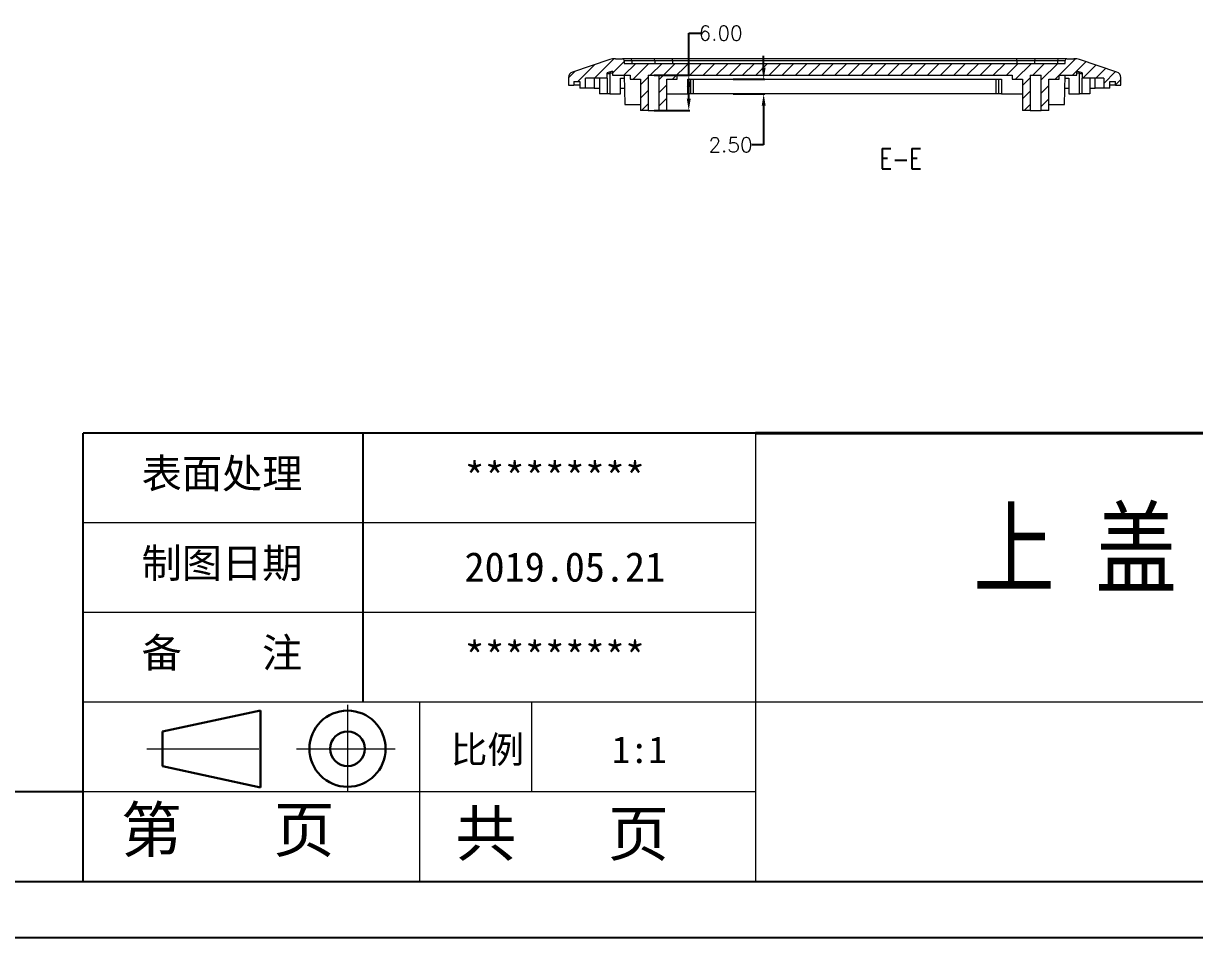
# Model space of a CAD drawing. Header units: inches. Extents: x 1153 to 4131, y 573 to 1071.
# Drawn here: x 2130.4 to 2329.7, y 573 to 728.5 of the extents above; entities that cross this region are included whole.
import ezdxf

# ---------------------------------------------------------------- set-up
doc = ezdxf.new("R2010")
doc.units = ezdxf.units.IN
doc.linetypes.add('CENTER2', pattern=[28.575, 19.05, -3.175, 3.175, -3.175])
doc.layers.add('文字', color=81, linetype='Continuous')
for name, color, linetype, lineweight in [('粗实线', 7, 'Continuous', 30), ('细实线', 3, 'Continuous', 9), ('细点划线', 2, 'CENTER2', 9)]:
    doc.layers.add(name, color=color, linetype=linetype, lineweight=lineweight)
doc.styles.add('SLDTEXTSTYLE3', font='TXT', dxfattribs={"width": 0.75, "bigfont": 'bigfont'})
doc.styles.get("Standard").update_dxf_attribs({"font": 'txt', "bigfont": 'gbcbig.shx'})
doc.styles.add('宋体', font='', dxfattribs={"width": 0.8, "height": 3.5})
doc.styles.get('宋体').set_extended_font_data('SimSun')
doc.dimstyles.new('2.5', dxfattribs={"dimtxt": 2.5, "dimasz": 2, "dimexe": 0.18, "dimexo": 0.0625, "dimgap": 0.09, "dimtad": 0, "dimtih": 1, "dimtoh": 1, "dimzin": 0, "dimdsep": 46, "dimtxsty": 'Standard', "dimcen": 2, "dimadec": 0, "dimazin": 0, "dimtfac": 1, "dimtofl": 0, "dimtmove": 0, "dimatfit": 3, "dimfxl": 1, "dimtolj": 1, "dimtzin": 0, "dimarcsym": 0})

# ---------------------------------------------------------------- blocks, each defined once
blk = doc.blocks.new('*D315')
at = {"color": 0, "lineweight": -2}
for p, q in [((2243.6, 719.72), (2243.6, 726.88)), ((2243.6, 726.88), (2245.6, 726.88)), ((2237.7, 719.72), (2243.78, 719.72)), ((2243.6, 715.72), (2243.6, 717.72)), ((2237.7, 713.72), (2243.78, 713.72))]:
    blk.add_line(p, q, dxfattribs=at)
at = {"color": 0}
for points in [[(2243.27, 717.72), (2243.94, 717.72), (2243.6, 719.72)], [(2243.27, 715.72), (2243.94, 715.72), (2243.6, 713.72)]]:
    blk.add_solid(points, dxfattribs=at)
at = {"layer": 'Defpoints', "color": 0}
for p in [(2237.64, 719.72), (2243.6, 719.72), (2237.64, 713.72)]:
    blk.add_point(p, dxfattribs=at)
at = {"color": 0, "insert": (2249.03, 726.88), "char_height": 2.5, "attachment_point": 5}
blk.add_mtext('\\A1;6.00', dxfattribs=at)
blk = doc.blocks.new('*D316')
at = {"color": 0, "lineweight": -2}
for p, q in [((2256.35, 721.02), (2256.35, 723.02)), ((2251.15, 719.02), (2256.53, 719.02)), ((2251.15, 716.52), (2256.53, 716.52)), ((2256.35, 714.52), (2256.35, 707.85)), ((2256.35, 707.85), (2254.35, 707.85))]:
    blk.add_line(p, q, dxfattribs=at)
at = {"color": 0}
for points in [[(2256.02, 721.02), (2256.69, 721.02), (2256.35, 719.02)], [(2256.02, 714.52), (2256.69, 714.52), (2256.35, 716.52)]]:
    blk.add_solid(points, dxfattribs=at)
at = {"layer": 'Defpoints', "color": 0}
for p in [(2251.09, 719.02), (2251.09, 716.52), (2256.35, 716.52)]:
    blk.add_point(p, dxfattribs=at)
at = {"color": 0, "insert": (2250.72, 707.85), "char_height": 2.5, "attachment_point": 5}
blk.add_mtext('\\A1;2.50', dxfattribs=at)

msp = doc.modelspace()

# ---------------------------------------------------------------- hatches: boundary and pattern name
at = {"linetype": 'Continuous', "lineweight": 0}
h = msp.add_hatch(dxfattribs=at)
h.set_pattern_fill('ANSI31', color=4, scale=0.5, style=0)
h.set_pattern_definition([(45, (-16.8163, -12.0028), (-1.122532, 1.122532), [])])
edge = h.paths.add_edge_path(flags=0)
edge.add_line((2225.039, 717.521), (2226.039, 717.521))
edge.add_line((2226.039, 717.521), (2226.039, 719.221))
edge.add_line((2226.039, 719.221), (2229.739, 719.221))
edge.add_line((2229.739, 719.221), (2229.739, 720.112))
edge.add_line((2229.739, 720.112), (2230.639, 720.412))
edge.add_line((2230.639, 720.412), (2230.639, 719.721))
edge.add_line((2230.639, 719.721), (2233.639, 719.721))
edge.add_line((2233.639, 719.721), (2233.639, 719.021))
edge.add_line((2233.639, 719.021), (2235.389, 719.021))
edge.add_line((2235.389, 719.021), (2235.389, 713.721))
edge.add_line((2235.389, 713.721), (2236.689, 713.721))
edge.add_line((2236.689, 713.721), (2236.689, 719.721))
edge.add_line((2236.689, 719.721), (2238.589, 719.721))
edge.add_line((2238.589, 719.721), (2238.589, 713.721))
edge.add_line((2238.589, 713.721), (2239.889, 713.721))
edge.add_line((2239.889, 713.721), (2239.889, 719.021))
edge.add_line((2239.889, 719.021), (2241.639, 719.021))
edge.add_line((2241.639, 719.021), (2241.639, 719.721))
edge.add_line((2241.639, 719.721), (2298.639, 719.721))
edge.add_line((2298.639, 719.721), (2298.639, 719.021))
edge.add_line((2298.639, 719.021), (2300.389, 719.021))
edge.add_line((2300.389, 719.021), (2300.389, 713.721))
edge.add_line((2300.389, 713.721), (2301.689, 713.721))
edge.add_line((2301.689, 713.721), (2301.689, 719.721))
edge.add_line((2301.689, 719.721), (2303.589, 719.721))
edge.add_line((2303.589, 719.721), (2303.589, 713.721))
edge.add_line((2303.589, 713.721), (2304.889, 713.721))
edge.add_line((2304.889, 713.721), (2304.889, 719.021))
edge.add_line((2304.889, 719.021), (2306.639, 719.021))
edge.add_line((2306.639, 719.021), (2306.639, 719.721))
edge.add_line((2306.639, 719.721), (2309.639, 719.721))
edge.add_line((2309.639, 719.721), (2309.639, 720.412))
edge.add_line((2309.639, 720.412), (2310.539, 720.112))
edge.add_line((2310.539, 720.112), (2310.539, 719.221))
edge.add_line((2310.539, 719.221), (2314.239, 719.221))
edge.add_line((2314.239, 719.221), (2314.239, 717.521))
edge.add_line((2314.239, 717.521), (2315.239, 717.521))
edge.add_line((2315.239, 717.521), (2315.239, 718.621))
edge.add_line((2315.239, 718.621), (2316.239, 718.621))
edge.add_line((2316.239, 718.621), (2316.239, 718.021))
edge.add_line((2316.239, 718.021), (2317.139, 718.021))
edge.add_line((2317.139, 718.021), (2317.139, 719.3))
edge.add_arc((2316.139, 719.3), 1, 0, 71.56505)
edge.add_line((2316.455, 720.249), (2310.101, 722.367))
edge.add_arc((2309.152, 719.521), 3, 71.56505, 90)
edge.add_line((2309.152, 722.521), (2307.939, 722.521))
edge.add_arc((2307.939, 722.221), 0.3, 90, 180)
edge.add_line((2307.639, 722.221), (2307.639, 721.721))
edge.add_line((2307.639, 721.721), (2232.639, 721.721))
edge.add_line((2232.639, 721.721), (2232.639, 722.221))
edge.add_arc((2232.339, 722.221), 0.3, 0, 90)
edge.add_line((2232.339, 722.521), (2231.126, 722.521))
edge.add_arc((2231.126, 719.521), 3, 90, 108.43495)
edge.add_line((2230.177, 722.367), (2223.823, 720.249))
edge.add_arc((2224.139, 719.3), 1, 108.43495, 180)
edge.add_line((2223.139, 719.3), (2223.139, 718.021))
edge.add_line((2223.139, 718.021), (2224.039, 718.021))
edge.add_line((2224.039, 718.021), (2224.039, 718.621))
edge.add_line((2224.039, 718.621), (2225.039, 718.621))
edge.add_line((2225.039, 718.621), (2225.039, 717.521))

# ---------------------------------------------------------------- linework, layer by layer
at = {"color": 7, "linetype": 'Continuous', "lineweight": 15}
for p, q in [((2230.177, 722.367), (2223.823, 720.249)), ((2231.126, 722.521), (2232.339, 722.521)), ((2232.639, 722.221), (2232.639, 721.721)), ((2232.639, 721.721), (2307.639, 721.721)), ((2237.595, 722.521), (2233.694, 722.521)), ((2233.906, 722.221), (2233.906, 721.721)), ((2233.906, 722.221), (2237.807, 722.221)), ((2237.807, 722.221), (2237.807, 721.721)), ((2240.865, 722.221), (2240.865, 722.521)), ((2299.413, 722.521), (2240.865, 722.521)), ((2240.865, 722.221), (2240.865, 721.721)), ((2240.865, 722.221), (2299.413, 722.221)), ((2299.413, 722.221), (2299.413, 722.521)), ((2299.413, 722.221), (2299.413, 721.721)), ((2302.471, 722.221), (2306.372, 722.221)), ((2302.471, 722.221), (2302.471, 721.721)), ((2306.585, 722.521), (2302.683, 722.521)), ((2306.372, 722.221), (2306.372, 721.721)), ((2307.639, 721.721), (2307.639, 722.221)), ((2307.939, 722.521), (2309.152, 722.521)), ((2316.455, 720.249), (2310.101, 722.367)), ((2230.639, 720.412), (2229.739, 720.112)), ((2229.739, 719.221), (2229.739, 720.112)), ((2230.149, 720.033), (2230.149, 716.521)), ((2230.639, 720.412), (2230.639, 719.721)), ((2230.639, 719.721), (2233.639, 719.721)), ((2232.639, 719.721), (2232.726, 714.721)), ((2233.639, 719.721), (2233.639, 719.021)), ((2236.689, 719.721), (2238.589, 719.721)), ((2236.689, 719.721), (2236.689, 713.721)), ((2238.589, 713.721), (2238.589, 719.721)), ((2241.639, 719.721), (2298.639, 719.721)), ((2241.639, 719.021), (2241.639, 719.721)), ((2298.639, 719.721), (2298.639, 719.021)), ((2301.689, 719.721), (2303.589, 719.721)), ((2301.689, 719.721), (2301.689, 713.721)), ((2303.589, 713.721), (2303.589, 719.721)), ((2306.639, 719.721), (2309.639, 719.721)), ((2306.639, 719.021), (2306.639, 719.721)), ((2307.552, 714.721), (2307.639, 719.721)), ((2310.539, 720.112), (2309.639, 720.412)), ((2309.639, 719.721), (2309.639, 720.412)), ((2310.129, 716.521), (2310.129, 720.033)), ((2310.539, 720.112), (2310.539, 719.221)), ((2223.139, 719.3), (2223.139, 718.021)), ((2223.139, 718.021), (2224.039, 718.021)), ((2224.039, 718.621), (2225.039, 718.621)), ((2224.039, 718.621), (2224.039, 718.021)), ((2225.039, 718.021), (2224.039, 718.021)), ((2225.039, 718.621), (2225.039, 717.521)), ((2226.039, 717.521), (2225.039, 717.521)), ((2226.039, 717.521), (2226.039, 719.221)), ((2229.739, 719.221), (2226.039, 719.221)), ((2227.533, 717.521), (2226.039, 717.521)), ((2227.533, 719.221), (2227.533, 717.521)), ((2227.533, 717.521), (2228.439, 717.521)), ((2228.439, 719.221), (2228.439, 716.521)), ((2229.739, 719.221), (2229.739, 716.521)), ((2231.965, 716.521), (2231.965, 719.221)), ((2231.965, 719.221), (2232.648, 719.221)), ((2231.965, 717.521), (2232.677, 717.521)), ((2233.639, 719.021), (2235.389, 719.021)), ((2235.389, 719.021), (2235.389, 713.721)), ((2239.889, 719.021), (2241.639, 719.021)), ((2239.889, 713.721), (2239.889, 719.021)), ((2243.439, 719.021), (2296.839, 719.021)), ((2243.439, 716.521), (2243.439, 719.021)), ((2243.939, 716.521), (2243.939, 719.021)), ((2244.439, 716.521), (2244.439, 719.021)), ((2295.839, 719.021), (2295.839, 716.521)), ((2296.339, 719.021), (2296.339, 716.521)), ((2296.839, 719.021), (2296.839, 716.521)), ((2298.639, 719.021), (2300.389, 719.021)), ((2300.389, 719.021), (2300.389, 713.721)), ((2304.889, 719.021), (2306.639, 719.021)), ((2304.889, 713.721), (2304.889, 719.021)), ((2307.601, 717.521), (2308.313, 717.521)), ((2307.63, 719.221), (2308.313, 719.221)), ((2308.313, 719.221), (2308.313, 716.521)), ((2314.239, 719.221), (2310.539, 719.221)), ((2310.539, 716.521), (2310.539, 719.221)), ((2311.839, 719.221), (2311.839, 716.521)), ((2311.839, 717.521), (2312.745, 717.521)), ((2312.745, 717.521), (2312.745, 719.221)), ((2314.239, 717.521), (2312.745, 717.521)), ((2314.239, 719.221), (2314.239, 717.521)), ((2315.239, 717.521), (2314.239, 717.521)), ((2315.239, 718.621), (2316.239, 718.621)), ((2315.239, 717.521), (2315.239, 718.621)), ((2316.239, 718.021), (2315.239, 718.021)), ((2316.239, 718.021), (2316.239, 718.621)), ((2316.239, 718.021), (2317.139, 718.021)), ((2317.139, 718.021), (2317.139, 719.3)), ((2229.739, 716.521), (2228.439, 716.521)), ((2230.149, 716.521), (2229.739, 716.521)), ((2230.149, 716.521), (2231.965, 716.521)), ((2239.889, 716.521), (2243.439, 716.521)), ((2243.939, 716.521), (2243.439, 716.521)), ((2244.439, 716.521), (2243.939, 716.521)), ((2295.839, 716.521), (2244.439, 716.521)), ((2296.339, 716.521), (2295.839, 716.521)), ((2296.839, 716.521), (2296.339, 716.521)), ((2296.839, 716.521), (2300.389, 716.521)), ((2308.313, 716.521), (2310.129, 716.521)), ((2310.539, 716.521), (2310.129, 716.521)), ((2311.839, 716.521), (2310.539, 716.521)), ((2232.726, 714.721), (2235.389, 714.721)), ((2236.689, 713.721), (2235.389, 713.721)), ((2236.689, 713.721), (2238.589, 713.721)), ((2239.889, 713.721), (2238.589, 713.721)), ((2301.689, 713.721), (2300.389, 713.721)), ((2301.689, 713.721), (2303.589, 713.721)), ((2304.889, 713.721), (2303.589, 713.721)), ((2304.889, 714.721), (2307.552, 714.721))]:
    msp.add_line(p, q, dxfattribs=at)
for p, q in [((2254.966, 658.774), (2140.543, 658.774)), ((2140.543, 582.492), (2140.543, 658.774)), ((2188.219, 613.005), (2188.219, 658.774)), ((2140.543, 597.748), (1941.609, 597.748)), ((1941.609, 582.492), (2483.813, 582.492)), ((1926.953, 572.957), (2493.348, 572.957)), ((1926.953, 572.957), (2189.173, 572.957))]:
    msp.add_line(p, q)
for centre, radius, start, end in [((2231.126, 719.521), 3, 90, 108.43495), ((2232.339, 722.221), 0.3, 0, 90), ((2233.641, 722.258), 0.268, 351.94093, 78.58817), ((2237.542, 722.258), 0.268, 351.95268, 78.57642), ((2302.736, 722.258), 0.268, 101.42358, 188.04732), ((2306.638, 722.258), 0.268, 101.42648, 188.04442), ((2307.939, 722.221), 0.3, 90, 180), ((2309.152, 719.521), 3, 71.56505, 90), ((2224.139, 719.3), 1, 108.43495, 180), ((2316.139, 719.3), 1, 0, 71.56505)]:
    msp.add_arc(centre, radius, start, end, dxfattribs=at)
for centre, major_axis, start_param, end_param in [((2229.739, 701.139), (3.385, 18.821), 0.1828548, 0.2184608), ((2310.539, 701.139), (-3.385, 18.821), 6.0647245, 6.1003305)]:
    msp.add_ellipse(centre, major_axis=major_axis, ratio=0.7095423, start_param=start_param, end_param=end_param, dxfattribs=at)
for points, knots in [([(2233.694, 722.521), (2233.659, 722.521), (2233.577, 722.521), (2233.442, 722.521), (2233.282, 722.521), (2233.078, 722.52), (2232.872, 722.52), (2232.687, 722.52), (2232.536, 722.52), (2232.429, 722.52), (2232.368, 722.521), (2232.343, 722.521), (2232.34, 722.521), (2232.339, 722.521)], [0, 0, 0, 0, 0.0412174, 0.0968863, 0.1668225, 0.2509478, 0.386178, 0.4998822, 0.6123897, 0.7488765, 0.8568873, 0.9407196, 1, 1, 1, 1]), ([(2232.639, 722.221), (2232.639, 722.221), (2232.733, 722.221), (2233.173, 722.221), (2233.494, 722.221), (2233.906, 722.221)], [0, 0, 0, 0, 0.5, 0.5, 1, 1, 1, 1]), ([(2240.865, 722.521), (2240.816, 722.521), (2240.698, 722.521), (2240.497, 722.521), (2240.244, 722.521), (2239.898, 722.52), (2239.507, 722.52), (2239.095, 722.52), (2238.697, 722.52), (2238.324, 722.52), (2238.003, 722.521), (2237.771, 722.521), (2237.647, 722.521), (2237.595, 722.521)], [0, 0, 0, 0, 0.0412174, 0.0968863, 0.1668225, 0.2509478, 0.386178, 0.4998822, 0.6123897, 0.7488765, 0.8568873, 0.9407196, 1, 1, 1, 1]), ([(2237.807, 722.221), (2238.222, 722.221), (2238.678, 722.221), (2239.737, 722.221), (2240.284, 722.221), (2240.865, 722.221)], [0, 0, 0, 0, 0.5, 0.5, 1, 1, 1, 1]), ([(2302.683, 722.521), (2302.647, 722.521), (2302.563, 722.521), (2302.412, 722.521), (2302.216, 722.521), (2301.931, 722.52), (2301.583, 722.52), (2301.186, 722.52), (2300.773, 722.52), (2300.354, 722.52), (2299.961, 722.521), (2299.658, 722.521), (2299.485, 722.521), (2299.413, 722.521)], [0, 0, 0, 0, 0.0412174, 0.0968863, 0.1668225, 0.2509478, 0.386178, 0.4998822, 0.6123897, 0.7488765, 0.8568873, 0.9407196, 1, 1, 1, 1]), ([(2299.413, 722.221), (2299.999, 722.221), (2300.549, 722.221), (2301.607, 722.221), (2302.059, 722.221), (2302.471, 722.221)], [0, 0, 0, 0, 0.5, 0.5, 1, 1, 1, 1]), ([(2306.372, 722.221), (2306.787, 722.221), (2307.109, 722.221), (2307.547, 722.221), (2307.639, 722.221), (2307.639, 722.221)], [0, 0, 0, 0, 0.5, 0.5, 1, 1, 1, 1]), ([(2307.939, 722.521), (2307.939, 722.521), (2307.937, 722.521), (2307.926, 722.521), (2307.9, 722.521), (2307.842, 722.52), (2307.742, 722.52), (2307.593, 722.52), (2307.407, 722.52), (2307.187, 722.52), (2306.952, 722.521), (2306.755, 722.521), (2306.635, 722.521), (2306.585, 722.521)], [0, 0, 0, 0, 0.0412174, 0.0968863, 0.1668225, 0.2509478, 0.386178, 0.4998822, 0.6123897, 0.7488765, 0.8568873, 0.9407196, 1, 1, 1, 1]), ([(2229.739, 720.033), (2229.754, 720.023), (2229.784, 720.002), (2229.966, 720.011), (2230.109, 720.028), (2230.149, 720.033)], [0, 0, 0, 0, 0.4189842, 0.8380126, 1, 1, 1, 1]), ([(2310.129, 720.033), (2310.227, 720.023), (2310.423, 720.002), (2310.528, 720.011), (2310.537, 720.028), (2310.539, 720.033)], [0, 0, 0, 0, 0.4189782, 0.8380048, 1, 1, 1, 1])]:
    msp.add_open_spline(points, degree=3, knots=knots, dxfattribs=at)
at = {"layer": '粗实线', "color": 7, "lineweight": 40}
msp.add_line((2483.813, 658.774), (2254.966, 658.774), dxfattribs=at)
at = {"layer": '粗实线', "color": 7}
for p, q in [((2170.695, 611.577), (2154.025, 608.044)), ((2170.695, 611.577), (2170.695, 598.513)), ((2154.025, 608.044), (2154.025, 602.149)), ((2154.025, 602.149), (2170.695, 598.513))]:
    msp.add_line(p, q, dxfattribs=at)
for radius in [6.481, 2.948]:
    msp.add_circle((2185.531, 605.097), radius, dxfattribs=at)
at = {"layer": '细实线', "color": 7}
for p, q in [((2254.966, 658.774), (2254.966, 582.492)), ((2254.966, 643.518), (2140.543, 643.518)), ((2254.966, 628.261), (2140.543, 628.261)), ((2483.813, 613.005), (2140.543, 613.005)), ((2197.754, 613.005), (2197.754, 582.492)), ((2216.825, 613.005), (2216.825, 597.748)), ((2254.966, 597.748), (2140.543, 597.748))]:
    msp.add_line(p, q, dxfattribs=at)
at = {"layer": '细点划线', "color": 7}
for p, q in [((2185.531, 612.557), (2185.531, 597.748)), ((2151.368, 605.097), (2171.972, 605.097)), ((2176.864, 605.097), (2193.614, 605.097))]:
    msp.add_line(p, q, dxfattribs=at)

# ---------------------------------------------------------------- texts
at = {"color": 0, "linetype": 'Continuous', "lineweight": 0, "insert": (2279.677, 707.253), "char_height": 3.5, "attachment_point": 2, "style": 'SLDTEXTSTYLE3'}
msp.add_mtext('E-E', dxfattribs=at)
at = {"char_height": 5.01734, "width": 2851.60544, "attachment_point": 1}
for s, insert in [('{\\fSimHei|b0|i0|c134|p49;表面处理}', (2150.493, 654.444)), ('{\\fSimHei|b0|i0|c134|p49;*********}', (2205.446, 653.799)), ('{\\fSimHei|b0|i0|c134|p49;制图日期}', (2150.493, 639.188)), ('{\\fSimHei|b0|i0|c134|p49;2019.\\fSimHei|b0|i0|c0|p49;0\\fSimHei|b0|i0|c134|p49;5.21}', (2205.446, 638.543)), ('{\\fSimHei|b0|i0|c134|p49;备    注}', (2150.493, 623.932)), ('{\\fSimHei|b0|i0|c134|p49;*********}', (2205.446, 623.286))]:
    msp.add_mtext(s, dxfattribs=dict(at, insert=insert))
at = {"layer": '文字', "color": 0, "insert": (2292.001, 645.603), "char_height": 12.7137, "width": 162.54006, "attachment_point": 1, "style": '宋体'}
msp.add_mtext('上 盖', dxfattribs=at)
at = {"layer": '细实线', "color": 7, "attachment_point": 1}
for s, insert, char_height, width in [('{\\fSimSun|b0|i0|c134|p54;比例}', (2203.094, 607.227), 4.57693, 20.09131), ('{\\fSimSun|b0|i0|c134|p54;1:1}', (2230.508, 607.227), 4.57693, 20.09131), ('{\\fSimSun|b0|i0|c134|p54;第   页}', (2146.962, 595.126), 7.62822, 57.21164), ('{\\fSimSun|b0|i0|c134|p54; 共   页}', (2198.688, 594.478), 7.62822, 57.21164)]:
    msp.add_mtext(s, dxfattribs=dict(at, insert=insert, char_height=char_height, width=width))

# ---------------------------------------------------------------- dimensions: what is measured, and where the dimension line sits
for base, p1, p2, picture, middle in [((2243.604, 719.721), (2237.639, 713.721), (2237.639, 719.721), '*D315', (2249.028, 726.88)), ((2256.354, 716.521), (2251.091, 719.021), (2251.091, 716.521), '*D316', (2250.722, 707.855))]:
    dim = msp.add_linear_dim(base=base, p1=p1, p2=p2, angle=90, dimstyle='2.5')
    dim.commit()
    dim.dimension.update_dxf_attribs({"geometry": picture, "text_midpoint": middle, "dimtype": 160})

doc.saveas('drawing.dxf')
